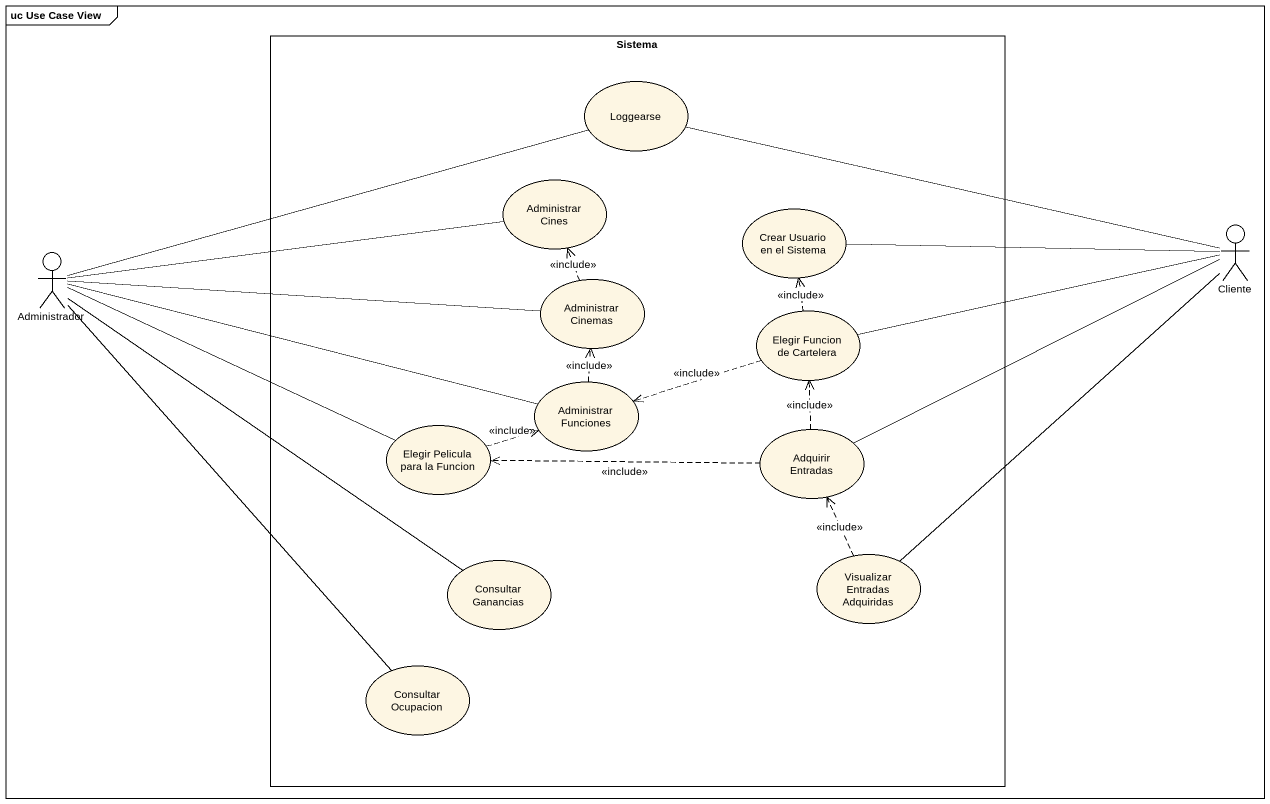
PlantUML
@startuml
mainframe uc Use Case View
rectangle Sistema {
  usecase Loggearse
  usecase "Administrar Cines" as Administrar_Cines
  usecase "Crear Usuario en el Sistema" as Crear_Usuario_en_el_Sistema
  usecase "Administrar Cinemas" as Administrar_Cinemas
  usecase "Elegir Funcion de Cartelera" as Elegir_Funcion_de_Cartelera
  usecase "Administrar Funciones" as Administrar_Funciones
  usecase "Elegir Pelicula para la Funcion" as Elegir_Pelicula_para_la
  usecase "Adquirir Entradas" as Adquirir_Entradas
  usecase "Consultar Ganancias" as Consultar_Ganancias
  usecase "Visualizar Entradas Adquiridas" as Visualizar_Entradas
  usecase "Consultar Ocupacion" as Consultar_Ocupacion
}
actor Administrador
actor Cliente
Administrador -right- Loggearse
Administrador -right- Administrar_Cines
Administrador -right- Administrar_Cinemas
Administrador -right- Administrar_Funciones
Administrador -right- Elegir_Pelicula_para_la
Administrador -- Consultar_Ganancias
Administrador -- Consultar_Ocupacion
Cliente -left- Loggearse
Cliente -left- Crear_Usuario_en_el_Sistema
Cliente -left- Elegir_Funcion_de_Cartelera
Cliente -left- Adquirir_Entradas
Cliente -- Visualizar_Entradas
Administrar_Cinemas .up.> Administrar_Cines : <<include>>
Elegir_Funcion_de_Cartelera .up.> Crear_Usuario_en_el_Sistema : <<include>>
Elegir_Funcion_de_Cartelera .left.> Administrar_Funciones : <<include>>
Administrar_Funciones .up.> Administrar_Cinemas : <<include>>
Elegir_Pelicula_para_la .right.> Administrar_Funciones : <<include>>
Adquirir_Entradas .up.> Elegir_Funcion_de_Cartelera : <<include>>
Adquirir_Entradas .left.> Elegir_Pelicula_para_la : <<include>>
Visualizar_Entradas .up.> Adquirir_Entradas : <<include>>
@enduml
